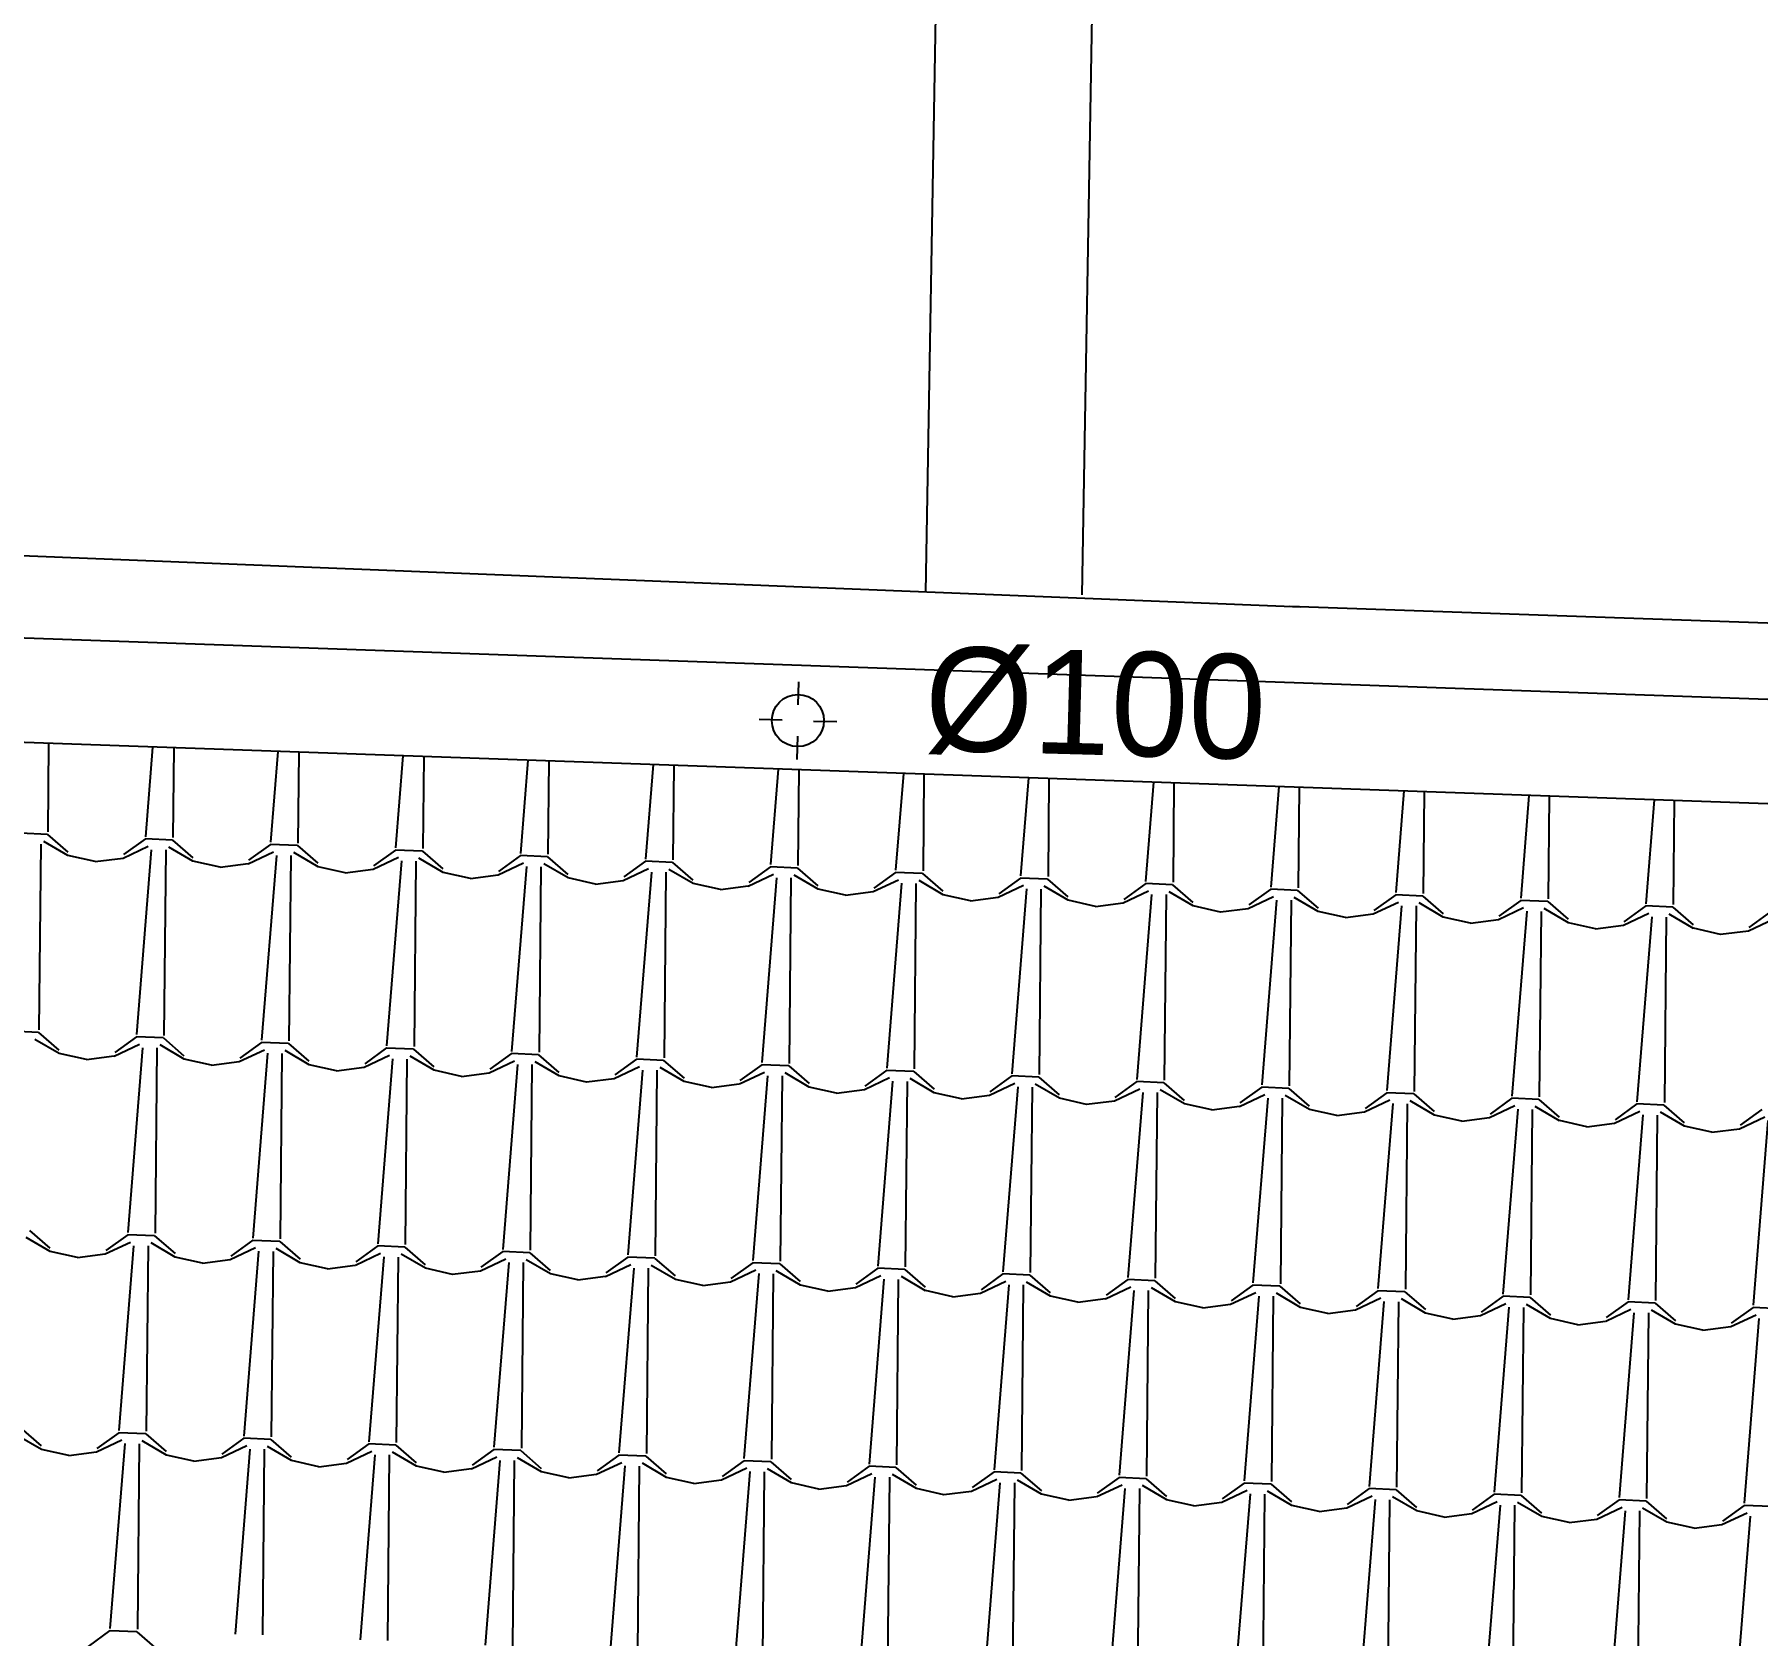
# Model space of a CAD drawing. Extents: x 1037 to 14540, y 1034 to 18285.
# Drawn here: x 7075.6 to 7406, y 2010.8 to 2317.8 of the extents above; entities that cross this region are included whole.
import ezdxf

# ---------------------------------------------------------------- set-up
doc = ezdxf.new("R2010")
doc.units = 0
doc.header["$LTSCALE"] = 100
doc.header["$MEASUREMENT"] = 0
doc.layers.get('0').update_dxf_attribs({"color": 240, "linetype": 'CONTINUOUS'})
for name, color, linetype in [('proiezioni', 252, 'CONTINUOUS'), ('retini copertura', 32, 'CONTINUOUS'), ('testi di progetto', 7, 'CONTINUOUS')]:
    doc.layers.add(name, color=color, linetype=linetype)
doc.styles.add('GREEKS', font='greeks')

# ---------------------------------------------------------------- blocks, each defined once
blk = doc.blocks.new('*X1854')
at = {"color": 0}
for p, q in [((17.3886, 21.8057), (17.387, 21.6361)), ((17.5879, 21.7987), (17.5742, 21.6267)), ((17.6284, 21.7973), (17.6267, 21.6254)), ((17.8279, 21.7903), (17.8139, 21.616)), ((17.8682, 21.7889), (17.8665, 21.6146)), ((18.0678, 21.7819), (18.0537, 21.6052)), ((18.108, 21.7804), (18.1063, 21.6039)), ((18.3077, 21.7734), (18.2934, 21.5945)), ((18.3477, 21.772), (18.346, 21.5932)), ((18.5477, 21.765), (18.5332, 21.5838)), ((18.5875, 21.7636), (18.5858, 21.5824)), ((18.7876, 21.7565), (18.773, 21.5731)), ((18.8273, 21.7551), (18.8255, 21.5717)), ((19.0276, 21.7481), (19.0127, 21.5623)), ((19.0671, 21.7467), (19.0653, 21.561)), ((19.2675, 21.7397), (19.2525, 21.5516)), ((19.3069, 21.7383), (19.305, 21.5502)), ((19.5074, 21.7312), (19.4922, 21.5409)), ((19.5466, 21.7299), (19.5448, 21.5395)), ((19.7474, 21.7228), (19.732, 21.5302)), ((19.7864, 21.7214), (19.7846, 21.5288)), ((19.9873, 21.7144), (19.9717, 21.5195)), ((20.0262, 21.713), (20.0243, 21.518)), ((20.2273, 21.7059), (20.2115, 21.5087)), ((20.266, 21.7046), (20.2641, 21.5073)), ((20.4672, 21.6975), (20.4513, 21.498)), ((20.5058, 21.6961), (20.5038, 21.4966)), ((17.3861, 21.631), (17.3344, 21.6333)), ((17.3734, 21.6122), (17.37, 21.2565)), ((17.4257, 21.5905), (17.3794, 21.6176)), ((17.3861, 21.631), (17.4252, 21.5971)), ((17.5742, 21.6226), (17.5322, 21.5924)), ((17.6259, 21.6203), (17.5742, 21.6226)), ((17.6259, 21.6203), (17.6649, 21.5864)), ((17.8139, 21.6119), (17.772, 21.5817)), ((17.8656, 21.6096), (17.814, 21.6119)), ((17.8656, 21.6096), (17.9047, 21.5757)), ((17.478, 21.5789), (17.4257, 21.5905)), ((17.478, 21.5789), (17.5312, 21.5858)), ((17.5312, 21.5858), (17.5797, 21.6087)), ((17.5855, 21.6017), (17.5572, 21.2471)), ((17.6132, 21.6014), (17.6098, 21.2457)), ((17.6654, 21.5797), (17.6192, 21.6069)), ((17.7178, 21.5681), (17.6654, 21.5798)), ((17.771, 21.575), (17.8195, 21.5979)), ((17.8253, 21.5909), (17.7969, 21.2363)), ((17.8529, 21.5907), (17.8495, 21.235)), ((17.9052, 21.569), (17.8589, 21.5962)), ((18.0108, 21.5643), (18.0593, 21.5872)), ((18.0537, 21.6012), (18.0118, 21.5709)), ((18.065, 21.5802), (18.0367, 21.2256)), ((18.1054, 21.5988), (18.0537, 21.6012)), ((18.0927, 21.58), (18.0893, 21.2243)), ((18.145, 21.5583), (18.0987, 21.5854)), ((18.1054, 21.5988), (18.1445, 21.565)), ((18.2505, 21.5536), (18.299, 21.5765)), ((18.2935, 21.5905), (18.2515, 21.5602)), ((18.3452, 21.5881), (18.2935, 21.5904)), ((18.3451, 21.5881), (18.3842, 21.5542)), ((18.5332, 21.5797), (18.4913, 21.5495)), ((18.5849, 21.5774), (18.5332, 21.5797)), ((18.5849, 21.5774), (18.624, 21.5435)), ((17.7178, 21.5682), (17.771, 21.5751)), ((17.9575, 21.5574), (17.9052, 21.5691)), ((17.9575, 21.5575), (18.0107, 21.5644)), ((18.1973, 21.5467), (18.1449, 21.5583)), ((18.1973, 21.5467), (18.2505, 21.5537)), ((18.3048, 21.5695), (18.2765, 21.2149)), ((18.3325, 21.5692), (18.329, 21.2135)), ((18.3847, 21.5476), (18.3384, 21.5747)), ((18.4371, 21.536), (18.3847, 21.5476)), ((18.4903, 21.5429), (18.5388, 21.5657)), ((18.5446, 21.5588), (18.5162, 21.2042)), ((18.5722, 21.5585), (18.5688, 21.2028)), ((18.6245, 21.5368), (18.5782, 21.564)), ((18.73, 21.5321), (18.7785, 21.555)), ((18.773, 21.569), (18.731, 21.5387)), ((18.7843, 21.548), (18.756, 21.1935)), ((18.8247, 21.5667), (18.773, 21.569)), ((18.812, 21.5478), (18.8085, 21.1921)), ((18.8642, 21.5261), (18.818, 21.5532)), ((18.8247, 21.5667), (18.8637, 21.5328)), ((18.9698, 21.5214), (19.0183, 21.5443)), ((19.0127, 21.5583), (18.9708, 21.528)), ((19.0644, 21.5559), (19.0128, 21.5583)), ((19.0644, 21.5559), (19.1035, 21.522)), ((19.2525, 21.5475), (19.2106, 21.5173)), ((19.3042, 21.5452), (19.2525, 21.5475)), ((19.3042, 21.5452), (19.3433, 21.5113)), ((18.4371, 21.536), (18.4902, 21.5429)), ((18.6768, 21.5252), (18.6245, 21.5369)), ((18.6768, 21.5253), (18.73, 21.5322)), ((18.9166, 21.5145), (18.8642, 21.5262)), ((18.9166, 21.5146), (18.9698, 21.5215)), ((19.0241, 21.5373), (18.9957, 21.1827)), ((19.0517, 21.5371), (19.0483, 21.1813)), ((19.104, 21.5154), (19.0577, 21.5425)), ((19.1563, 21.5038), (19.104, 21.5154)), ((19.1563, 21.5038), (19.2095, 21.5107)), ((19.2096, 21.5107), (19.2581, 21.5336)), ((19.2638, 21.5266), (19.2355, 21.172)), ((19.2915, 21.5263), (19.2881, 21.1706)), ((19.3438, 21.5047), (19.2975, 21.5318)), ((19.4493, 21.4999), (19.4978, 21.5228)), ((19.4923, 21.5368), (19.4503, 21.5066)), ((19.5036, 21.5159), (19.4752, 21.1613)), ((19.544, 21.5345), (19.4923, 21.5368)), ((19.5313, 21.5156), (19.5278, 21.1599)), ((19.5835, 21.4939), (19.5372, 21.5211)), ((19.5439, 21.5345), (19.583, 21.5006)), ((19.6891, 21.4892), (19.7376, 21.5121)), ((19.732, 21.5261), (19.6901, 21.4958)), ((19.7837, 21.5238), (19.732, 21.5261)), ((19.7837, 21.5237), (19.8228, 21.4899)), ((19.9718, 21.5154), (19.9298, 21.4851)), ((20.0235, 21.513), (19.9718, 21.5153)), ((20.0235, 21.513), (20.0625, 21.4791)), ((19.3961, 21.4931), (19.3437, 21.5047)), ((19.3961, 21.4931), (19.4493, 21.5)), ((19.6359, 21.4823), (19.5835, 21.494)), ((19.6359, 21.4824), (19.689, 21.4893)), ((19.7434, 21.5052), (19.715, 21.1506)), ((19.771, 21.5049), (19.7676, 21.1491)), ((19.8233, 21.4832), (19.777, 21.5103)), ((19.8756, 21.4716), (19.8233, 21.4832)), ((19.8756, 21.4716), (19.9288, 21.4786)), ((19.9288, 21.4785), (19.9773, 21.5014)), ((19.9831, 21.4944), (19.9548, 21.1398)), ((20.0108, 21.4941), (20.0073, 21.1384)), ((20.063, 21.4725), (20.0168, 21.4996)), ((20.1686, 21.4678), (20.2171, 21.4907)), ((20.2115, 21.5046), (20.1696, 21.4744)), ((20.2229, 21.4837), (20.1945, 21.1291)), ((20.2632, 21.5023), (20.2116, 21.5046)), ((20.2505, 21.4834), (20.2471, 21.1277)), ((20.3028, 21.4617), (20.2565, 21.4889)), ((20.2632, 21.5023), (20.3023, 21.4684)), ((20.4084, 21.457), (20.4569, 21.4799)), ((20.4513, 21.4939), (20.4094, 21.4636)), ((20.503, 21.4916), (20.4513, 21.4939)), ((20.5426, 21.451), (20.4963, 21.4782)), ((20.503, 21.4916), (20.5421, 21.4577)), ((20.6911, 21.4832), (20.6491, 21.4529)), ((20.1154, 21.4609), (20.063, 21.4725)), ((20.1154, 21.4609), (20.1686, 21.4678)), ((20.3551, 21.4501), (20.3028, 21.4618)), ((20.3551, 21.4502), (20.4083, 21.4571)), ((20.4626, 21.473), (20.4343, 21.1184)), ((20.4903, 21.4727), (20.4869, 21.1169)), ((20.5949, 21.4394), (20.5425, 21.4511)), ((20.5949, 21.4395), (20.6481, 21.4464)), ((20.6481, 21.4463), (20.6966, 21.4692)), ((17.3691, 21.2514), (17.3175, 21.2537)), ((17.3691, 21.2514), (17.4082, 21.2175)), ((17.4087, 21.2109), (17.3624, 21.238)), ((17.5143, 21.2061), (17.5628, 21.229)), ((17.5572, 21.243), (17.5153, 21.2128)), ((17.5685, 21.222), (17.5402, 20.8674)), ((17.6089, 21.2407), (17.5572, 21.243)), ((17.5962, 21.2218), (17.5928, 20.8661)), ((17.6485, 21.2001), (17.6022, 21.2273)), ((17.6089, 21.2407), (17.648, 21.2068)), ((17.754, 21.1954), (17.8025, 21.2183)), ((17.797, 21.2323), (17.755, 21.202)), ((17.8486, 21.23), (17.797, 21.2323)), ((17.8882, 21.1894), (17.8419, 21.2165)), ((17.8486, 21.2299), (17.8877, 21.1961)), ((18.0367, 21.2216), (17.9948, 21.1913)), ((18.0884, 21.2192), (18.0367, 21.2215)), ((18.0884, 21.2192), (18.1275, 21.1853)), ((17.461, 21.1993), (17.4087, 21.2109)), ((17.461, 21.1993), (17.5142, 21.2062)), ((17.7008, 21.1885), (17.6484, 21.2002)), ((17.7008, 21.1886), (17.754, 21.1955)), ((17.8083, 21.2113), (17.78, 20.8567)), ((17.836, 21.2111), (17.8325, 20.8554)), ((17.9406, 21.1778), (17.8882, 21.1894)), ((17.9405, 21.1778), (17.9937, 21.1848)), ((17.9938, 21.1847), (18.0423, 21.2076)), ((18.0481, 21.2006), (18.0197, 20.846)), ((18.0757, 21.2004), (18.0723, 20.8446)), ((18.128, 21.1787), (18.0817, 21.2058)), ((18.2335, 21.174), (18.282, 21.1969)), ((18.2765, 21.2108), (18.2345, 21.1806)), ((18.2878, 21.1899), (18.2595, 20.8353)), ((18.3282, 21.2085), (18.2765, 21.2108)), ((18.3155, 21.1896), (18.312, 20.8339)), ((18.3677, 21.1679), (18.3215, 21.1951)), ((18.3282, 21.2085), (18.3672, 21.1746)), ((18.4733, 21.1632), (18.5218, 21.1861)), ((18.5162, 21.2001), (18.4743, 21.1698)), ((18.5679, 21.1978), (18.5163, 21.2001)), ((18.6075, 21.1572), (18.5612, 21.1843)), ((18.5679, 21.1978), (18.607, 21.1639)), ((18.756, 21.1894), (18.7141, 21.1591)), ((18.8077, 21.187), (18.756, 21.1894)), ((18.8077, 21.187), (18.8468, 21.1532)), ((18.1803, 21.1671), (18.128, 21.1787)), ((18.1803, 21.1671), (18.2335, 21.174)), ((18.4201, 21.1563), (18.3677, 21.168)), ((18.4201, 21.1564), (18.4733, 21.1633)), ((18.5276, 21.1792), (18.4992, 20.8246)), ((18.5552, 21.1789), (18.5518, 20.8232)), ((18.6598, 21.1456), (18.6075, 21.1573)), ((18.6598, 21.1457), (18.713, 21.1526)), ((18.7131, 21.1525), (18.7616, 21.1754)), ((18.7673, 21.1684), (18.739, 20.8138)), ((18.795, 21.1682), (18.7916, 20.8124)), ((18.8473, 21.1465), (18.801, 21.1736)), ((18.9528, 21.1418), (19.0013, 21.1647)), ((18.9958, 21.1787), (18.9538, 21.1484)), ((19.0071, 21.1577), (18.9787, 20.8031)), ((19.0474, 21.1763), (18.9958, 21.1786)), ((19.0347, 21.1574), (19.0313, 20.8017)), ((19.087, 21.1358), (19.0407, 21.1629)), ((19.0474, 21.1763), (19.0865, 21.1424)), ((19.1926, 21.1311), (19.2411, 21.1539)), ((19.2355, 21.1679), (19.1936, 21.1377)), ((19.2469, 21.147), (19.2185, 20.7924)), ((19.2872, 21.1656), (19.2355, 21.1679)), ((19.3268, 21.125), (19.2805, 21.1522)), ((19.2872, 21.1656), (19.3263, 21.1317)), ((19.4753, 21.1572), (19.4333, 21.1269)), ((19.527, 21.1549), (19.4753, 21.1572)), ((19.527, 21.1549), (19.566, 21.121)), ((18.8996, 21.1349), (18.8472, 21.1465)), ((18.8996, 21.1349), (18.9528, 21.1419)), ((19.1394, 21.1242), (19.087, 21.1358)), ((19.1393, 21.1242), (19.1925, 21.1311)), ((19.2745, 21.1467), (19.2711, 20.791)), ((19.3791, 21.1134), (19.3268, 21.1251)), ((19.3791, 21.1135), (19.4323, 21.1204)), ((19.4323, 21.1203), (19.4808, 21.1432)), ((19.4866, 21.1363), (19.4583, 20.7817)), ((19.5143, 21.136), (19.5108, 20.7803)), ((19.5665, 21.1143), (19.5203, 21.1414)), ((19.6189, 21.1027), (19.5665, 21.1144)), ((19.6721, 21.1096), (19.7206, 21.1325)), ((19.715, 21.1465), (19.6731, 21.1162)), ((19.7264, 21.1255), (19.698, 20.7709)), ((19.7667, 21.1441), (19.7151, 21.1464)), ((19.754, 21.1252), (19.7506, 20.7695)), ((19.8063, 21.1036), (19.76, 21.1307)), ((19.7667, 21.1441), (19.8058, 21.1102)), ((19.9119, 21.0989), (19.9604, 21.1218)), ((19.9548, 21.1357), (19.9129, 21.1055)), ((19.9661, 21.1148), (19.9378, 20.7602)), ((20.0065, 21.1334), (19.9548, 21.1357)), ((19.9938, 21.1145), (19.9904, 20.7588)), ((20.0461, 21.0929), (19.9998, 21.12)), ((20.0065, 21.1334), (20.0456, 21.0995)), ((20.1946, 21.125), (20.1526, 21.0948)), ((20.2463, 21.1227), (20.1946, 21.125)), ((20.2462, 21.1227), (20.2853, 21.0888)), ((20.4343, 21.1143), (20.3924, 21.084)), ((20.486, 21.112), (20.4343, 21.1143)), ((19.6189, 21.1027), (19.6721, 21.1097)), ((19.8586, 21.092), (19.8063, 21.1036)), ((19.8586, 21.092), (19.9118, 21.0989)), ((20.0984, 21.0813), (20.046, 21.0929)), ((20.0984, 21.0813), (20.1516, 21.0882)), ((20.1516, 21.0881), (20.2001, 21.111)), ((20.2059, 21.1041), (20.1775, 20.7495)), ((20.2335, 21.1038), (20.2301, 20.7481)), ((20.2858, 21.0821), (20.2395, 21.1093)), ((20.3382, 21.0705), (20.2858, 21.0822)), ((20.3914, 21.0774), (20.4399, 21.1003)), ((20.4456, 21.0934), (20.4173, 20.7388)), ((20.4733, 21.093), (20.4699, 20.7373)), ((20.5256, 21.0714), (20.4793, 21.0985)), ((20.486, 21.1119), (20.5251, 21.0781)), ((20.6311, 21.0667), (20.6796, 21.0896)), ((20.6741, 21.1036), (20.6321, 21.0733)), ((20.6854, 21.0827), (20.657, 20.7281)), ((20.3381, 21.0706), (20.3913, 21.0775)), ((20.5779, 21.0598), (20.5256, 21.0714)), ((20.5779, 21.0598), (20.6311, 21.0668)), ((17.3917, 20.8312), (17.3454, 20.8584)), ((17.3521, 20.8718), (17.3912, 20.8379)), ((17.5402, 20.8634), (17.4983, 20.8331)), ((17.5919, 20.8611), (17.5402, 20.8634)), ((17.5919, 20.8611), (17.631, 20.8272)), ((17.78, 20.8527), (17.738, 20.8224)), ((17.8317, 20.8503), (17.78, 20.8526)), ((17.8317, 20.8503), (17.8707, 20.8164)), ((17.444, 20.8196), (17.3917, 20.8313)), ((17.444, 20.8197), (17.4972, 20.8266)), ((17.4973, 20.8265), (17.5458, 20.8494)), ((17.5516, 20.8424), (17.5232, 20.4878)), ((17.5792, 20.8422), (17.5758, 20.4865)), ((17.6315, 20.8205), (17.5852, 20.8476)), ((17.6838, 20.8089), (17.6315, 20.8205)), ((17.737, 20.8158), (17.7855, 20.8387)), ((17.7913, 20.8317), (17.763, 20.4771)), ((17.819, 20.8315), (17.8155, 20.4758)), ((17.8712, 20.8098), (17.825, 20.8369)), ((17.9768, 20.8051), (18.0253, 20.828)), ((18.0197, 20.8419), (17.9778, 20.8117)), ((18.0311, 20.821), (18.0027, 20.4664)), ((18.0714, 20.8396), (18.0198, 20.8419)), ((18.0587, 20.8207), (18.0553, 20.465)), ((18.111, 20.7991), (18.0647, 20.8262)), ((18.0714, 20.8396), (18.1105, 20.8057)), ((18.2165, 20.7943), (18.2651, 20.8172)), ((18.2595, 20.8312), (18.2175, 20.801)), ((18.3112, 20.8289), (18.2595, 20.8312)), ((18.3112, 20.8289), (18.3502, 20.795)), ((18.4993, 20.8205), (18.4573, 20.7902)), ((18.5509, 20.8182), (18.4993, 20.8205)), ((18.5509, 20.8181), (18.59, 20.7843)), ((17.6838, 20.8089), (17.737, 20.8159)), ((17.9236, 20.7982), (17.8712, 20.8098)), ((17.9236, 20.7982), (17.9767, 20.8051)), ((18.1633, 20.7874), (18.111, 20.7991)), ((18.1633, 20.7875), (18.2165, 20.7944)), ((18.2708, 20.8103), (18.2425, 20.4557)), ((18.2985, 20.81), (18.2951, 20.4543)), ((18.3507, 20.7883), (18.3045, 20.8155)), ((18.4031, 20.7767), (18.3507, 20.7884)), ((18.4031, 20.7768), (18.4563, 20.7837)), ((18.4563, 20.7836), (18.5048, 20.8065)), ((18.5106, 20.7995), (18.4822, 20.4449)), ((18.5382, 20.7993), (18.5348, 20.4436)), ((18.5905, 20.7776), (18.5442, 20.8047)), ((18.6961, 20.7729), (18.7446, 20.7958)), ((18.739, 20.8098), (18.6971, 20.7795)), ((18.7504, 20.7888), (18.722, 20.4342)), ((18.7907, 20.8074), (18.739, 20.8097)), ((18.778, 20.7885), (18.7746, 20.4328)), ((18.8303, 20.7669), (18.784, 20.794)), ((18.7907, 20.8074), (18.8298, 20.7735)), ((18.9358, 20.7622), (18.9843, 20.7851)), ((18.9788, 20.799), (18.9368, 20.7688)), ((19.0305, 20.7967), (18.9788, 20.799)), ((19.0305, 20.7967), (19.0695, 20.7628)), ((19.2185, 20.7883), (19.1766, 20.758)), ((19.2702, 20.786), (19.2186, 20.7883)), ((19.2702, 20.786), (19.3093, 20.7521)), ((18.6429, 20.766), (18.5905, 20.7776)), ((18.6428, 20.766), (18.696, 20.773)), ((18.8826, 20.7553), (18.8303, 20.7669)), ((18.8826, 20.7553), (18.9358, 20.7622)), ((18.9901, 20.7781), (18.9618, 20.4235)), ((19.0178, 20.7778), (19.0143, 20.4221)), ((19.07, 20.7561), (19.0238, 20.7833)), ((19.1224, 20.7445), (19.07, 20.7562)), ((19.1224, 20.7446), (19.1755, 20.7515)), ((19.1756, 20.7514), (19.2241, 20.7743)), ((19.2299, 20.7674), (19.2015, 20.4128)), ((19.2575, 20.7671), (19.2541, 20.4114)), ((19.3098, 20.7454), (19.2635, 20.7725)), ((19.4153, 20.7407), (19.4639, 20.7636)), ((19.4583, 20.7776), (19.4164, 20.7473)), ((19.4696, 20.7566), (19.4413, 20.402)), ((19.51, 20.7752), (19.4583, 20.7776)), ((19.4973, 20.7563), (19.4939, 20.4006)), ((19.5495, 20.7347), (19.5033, 20.7618)), ((19.51, 20.7752), (19.549, 20.7414)), ((19.6551, 20.73), (19.7036, 20.7529)), ((19.6981, 20.7668), (19.6561, 20.7366)), ((19.7497, 20.7645), (19.6981, 20.7668)), ((19.7893, 20.724), (19.743, 20.7511)), ((19.7497, 20.7645), (19.7888, 20.7306)), ((19.9378, 20.7561), (19.8959, 20.7259)), ((19.9895, 20.7538), (19.9378, 20.7561)), ((19.9895, 20.7538), (20.0286, 20.7199)), ((19.3621, 20.7338), (19.3098, 20.7455)), ((19.3621, 20.7339), (19.4153, 20.7408)), ((19.6019, 20.7231), (19.5495, 20.7347)), ((19.6019, 20.7231), (19.6551, 20.73)), ((19.7094, 20.7459), (19.681, 20.3913)), ((19.737, 20.7456), (19.7336, 20.3899)), ((19.8417, 20.7124), (19.7893, 20.724)), ((19.8416, 20.7124), (19.8948, 20.7193)), ((19.8949, 20.7193), (19.9434, 20.7421)), ((19.9491, 20.7352), (19.9208, 20.3806)), ((19.9768, 20.7349), (19.9734, 20.3792)), ((20.0291, 20.7132), (19.9828, 20.7404)), ((20.1346, 20.7085), (20.1831, 20.7314)), ((20.1776, 20.7454), (20.1356, 20.7151)), ((20.1889, 20.7245), (20.1605, 20.3699)), ((20.2293, 20.7431), (20.1776, 20.7454)), ((20.2166, 20.7241), (20.2131, 20.3684)), ((20.2688, 20.7025), (20.2226, 20.7296)), ((20.2293, 20.7431), (20.2683, 20.7092)), ((20.3744, 20.6978), (20.4229, 20.7207)), ((20.4173, 20.7347), (20.3754, 20.7044)), ((20.469, 20.7323), (20.4174, 20.7346)), ((20.5086, 20.6918), (20.4623, 20.7189)), ((20.469, 20.7323), (20.5081, 20.6984)), ((20.6571, 20.7239), (20.6152, 20.6937)), ((20.7088, 20.7216), (20.6571, 20.7239)), ((20.0814, 20.7016), (20.0291, 20.7133)), ((20.0814, 20.7017), (20.1346, 20.7086)), ((20.3212, 20.6909), (20.2688, 20.7025)), ((20.3212, 20.6909), (20.3743, 20.6979)), ((20.4287, 20.7138), (20.4003, 20.3592)), ((20.4563, 20.7134), (20.4529, 20.3577)), ((20.5609, 20.6802), (20.5086, 20.6918)), ((20.5609, 20.6802), (20.6141, 20.6871)), ((20.6141, 20.6871), (20.6627, 20.71)), ((20.6684, 20.703), (20.6401, 20.3484)), ((17.3351, 20.4922), (17.3742, 20.4583)), ((17.3747, 20.4516), (17.3285, 20.4787)), ((17.4803, 20.4469), (17.5288, 20.4698)), ((17.5232, 20.4838), (17.4813, 20.4535)), ((17.5346, 20.4628), (17.5062, 20.1082)), ((17.5749, 20.4814), (17.5233, 20.4838)), ((17.5622, 20.4626), (17.5588, 20.1069)), ((17.6145, 20.4409), (17.5682, 20.468)), ((17.5749, 20.4814), (17.614, 20.4475)), ((17.72, 20.4362), (17.7685, 20.4591)), ((17.763, 20.473), (17.721, 20.4428)), ((17.8147, 20.4707), (17.763, 20.473)), ((17.8542, 20.4302), (17.808, 20.4573)), ((17.8147, 20.4707), (17.8537, 20.4368)), ((18.0027, 20.4623), (17.9608, 20.4321)), ((18.0544, 20.46), (18.0028, 20.4623)), ((18.0544, 20.46), (18.0935, 20.4261)), ((17.4271, 20.44), (17.3747, 20.4517)), ((17.4271, 20.44), (17.4802, 20.447)), ((17.6668, 20.4293), (17.6145, 20.4409)), ((17.6668, 20.4293), (17.72, 20.4362)), ((17.7743, 20.4521), (17.746, 20.0975)), ((17.802, 20.4519), (17.7986, 20.0961)), ((17.9066, 20.4186), (17.8542, 20.4302)), ((17.9066, 20.4186), (17.9598, 20.4255)), ((17.9598, 20.4255), (18.0083, 20.4483)), ((18.0141, 20.4414), (17.9857, 20.0868)), ((18.0417, 20.4411), (18.0383, 20.0854)), ((18.094, 20.4194), (18.0477, 20.4466)), ((18.1996, 20.4147), (18.2481, 20.4376)), ((18.2425, 20.4516), (18.2006, 20.4213)), ((18.2538, 20.4306), (18.2255, 20.076)), ((18.2942, 20.4493), (18.2425, 20.4516)), ((18.2815, 20.4304), (18.2781, 20.0747)), ((18.3338, 20.4087), (18.2875, 20.4358)), ((18.2942, 20.4493), (18.3333, 20.4154)), ((18.4393, 20.404), (18.4878, 20.4269)), ((18.4823, 20.4409), (18.4403, 20.4106)), ((18.534, 20.4385), (18.4823, 20.4408)), ((18.5735, 20.398), (18.5273, 20.4251)), ((18.5339, 20.4385), (18.573, 20.4046)), ((18.722, 20.4301), (18.6801, 20.3999)), ((18.7737, 20.4278), (18.7221, 20.4301)), ((18.7737, 20.4278), (18.8128, 20.3939)), ((18.1463, 20.4078), (18.094, 20.4195)), ((18.1463, 20.4079), (18.1995, 20.4148)), ((18.3861, 20.3971), (18.3337, 20.4087)), ((18.3861, 20.3971), (18.4393, 20.4041)), ((18.4936, 20.4199), (18.4653, 20.0653)), ((18.5213, 20.4197), (18.5178, 20.0639)), ((18.6259, 20.3864), (18.5735, 20.398)), ((18.6259, 20.3864), (18.679, 20.3933)), ((18.6791, 20.3933), (18.7276, 20.4162)), ((18.7334, 20.4092), (18.705, 20.0546)), ((18.761, 20.4089), (18.7576, 20.0532)), ((18.8133, 20.3873), (18.767, 20.4144)), ((18.8656, 20.3756), (18.8133, 20.3873)), ((18.9188, 20.3825), (18.9673, 20.4054)), ((18.9618, 20.4194), (18.9198, 20.3892)), ((18.9731, 20.3985), (18.9448, 20.0439)), ((19.0135, 20.4171), (18.9618, 20.4194)), ((19.0008, 20.3982), (18.9974, 20.0425)), ((19.053, 20.3765), (19.0068, 20.4037)), ((19.0135, 20.4171), (19.0525, 20.3832)), ((19.1586, 20.3718), (19.2071, 20.3947)), ((19.2016, 20.4087), (19.1596, 20.3784)), ((19.2129, 20.3877), (19.1845, 20.0331)), ((19.2532, 20.4064), (19.2016, 20.4087)), ((19.2405, 20.3875), (19.2371, 20.0317)), ((19.2928, 20.3658), (19.2465, 20.3929)), ((19.2532, 20.4063), (19.2923, 20.3725)), ((19.4413, 20.398), (19.3994, 20.3677)), ((19.493, 20.3956), (19.4413, 20.3979)), ((19.493, 20.3956), (19.5321, 20.3617)), ((19.6811, 20.3872), (19.6391, 20.357)), ((19.7328, 20.3849), (19.6811, 20.3872)), ((18.8656, 20.3757), (18.9188, 20.3826)), ((19.1054, 20.3649), (19.053, 20.3766)), ((19.1054, 20.365), (19.1586, 20.3719)), ((19.3451, 20.3542), (19.2928, 20.3658)), ((19.3451, 20.3542), (19.3983, 20.3611)), ((19.3984, 20.3611), (19.4469, 20.384)), ((19.4526, 20.377), (19.4243, 20.0224)), ((19.4803, 20.3767), (19.4769, 20.021)), ((19.5326, 20.3551), (19.4863, 20.3822)), ((19.5849, 20.3435), (19.5325, 20.3551)), ((19.6381, 20.3504), (19.6866, 20.3733)), ((19.6924, 20.3663), (19.664, 20.0117)), ((19.7201, 20.366), (19.7166, 20.0103)), ((19.7723, 20.3443), (19.7261, 20.3715)), ((19.7327, 20.3849), (19.7718, 20.351)), ((19.8779, 20.3396), (19.9264, 20.3625)), ((19.9208, 20.3765), (19.8789, 20.3462)), ((19.9322, 20.3556), (19.9038, 20.001)), ((19.9725, 20.3742), (19.9209, 20.3765)), ((19.9598, 20.3553), (19.9564, 19.9995)), ((20.0121, 20.3336), (19.9658, 20.3607)), ((19.9725, 20.3742), (20.0116, 20.3403)), ((20.1606, 20.3658), (20.1186, 20.3355)), ((20.2123, 20.3634), (20.1606, 20.3658)), ((20.2123, 20.3634), (20.2513, 20.3295)), ((20.4004, 20.355), (20.3584, 20.3248)), ((20.452, 20.3527), (20.4004, 20.355)), ((19.5849, 20.3435), (19.6381, 20.3504)), ((19.8247, 20.3327), (19.7723, 20.3444)), ((19.8247, 20.3328), (19.8778, 20.3397)), ((20.0644, 20.322), (20.0121, 20.3337)), ((20.0644, 20.322), (20.1176, 20.329)), ((20.1176, 20.3289), (20.1661, 20.3518)), ((20.1719, 20.3449), (20.1436, 19.9903)), ((20.1996, 20.3445), (20.1961, 19.9888)), ((20.2518, 20.3229), (20.2056, 20.35)), ((20.3042, 20.3113), (20.2518, 20.3229)), ((20.3574, 20.3182), (20.4059, 20.3411)), ((20.4117, 20.3341), (20.3833, 19.9795)), ((20.4393, 20.3338), (20.4359, 19.9781)), ((20.4916, 20.3122), (20.4453, 20.3393)), ((20.452, 20.3527), (20.4911, 20.3188)), ((20.5972, 20.3075), (20.6457, 20.3303)), ((20.6401, 20.3443), (20.5982, 20.3141)), ((20.6514, 20.3234), (20.6231, 19.9688)), ((20.6918, 20.342), (20.6401, 20.3443)), ((20.3042, 20.3113), (20.3574, 20.3182)), ((20.5439, 20.3006), (20.4916, 20.3122)), ((20.5439, 20.3006), (20.5971, 20.3075)), ((17.5062, 20.1042), (17.4643, 20.0739)), ((17.5579, 20.1018), (17.5063, 20.1041)), ((17.5579, 20.1018), (17.597, 20.0679))]:
    blk.add_line(p, q, dxfattribs=at)

msp = doc.modelspace()

# ---------------------------------------------------------------- linework, layer by layer
at = {"layer": 'proiezioni'}
for p, q in [((7278.87, 2352.63), (7276.42, 2210.38)), ((7248.6, 2337.14), (7246.42, 2210.89)), ((7318.42, 2208.01), (6770.95, 2229.9)), ((9829.68, 2105.13), (6765.29, 2212.89)), ((9825.55, 2120.28), (7316.29, 2208.1)), ((9815.92, 2085.6), (6734.38, 2193.96))]:
    msp.add_line(p, q, dxfattribs=at)
at = {"layer": 'testi di progetto'}
for p, q in [((7222.03, 2189.24), (7222.15, 2193.69)), ((7218.95, 2186.32), (7214.5, 2186.44)), ((7224.95, 2186.16), (7229.4, 2186.04)), ((7221.87, 2183.24), (7221.75, 2178.79))]:
    msp.add_line(p, q, dxfattribs=at)
msp.add_circle((7221.95, 2186.24), 5, dxfattribs=at)

# ---------------------------------------------------------------- block references
at = {"layer": 'retini copertura', "xscale": 100, "yscale": 100, "zscale": 100}
msp.add_blockref('*X1854', (5339.41, 1.3), dxfattribs=at)

# ---------------------------------------------------------------- texts
at = {"layer": 'testi di progetto', "style": 'GREEKS'}
msp.add_text('%%C100', height=20, rotation=358.4504, dxfattribs=at).set_placement((7246.04, 2180.56))

doc.saveas('drawing.dxf')
